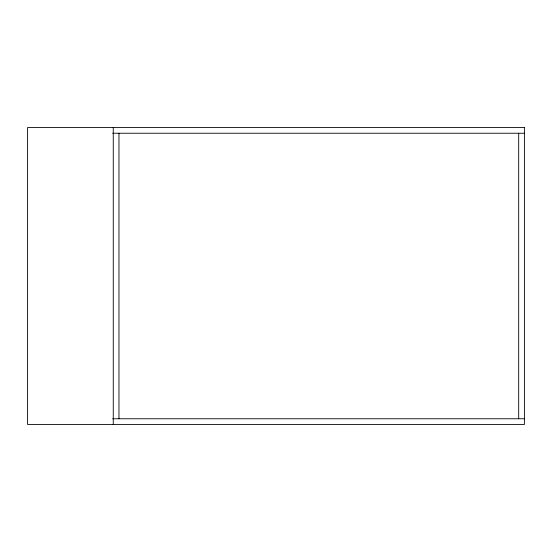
<?xml version="1.0" encoding="UTF-8"?>
<svg xmlns="http://www.w3.org/2000/svg" width="552" height="552" viewBox="0 0 552 552"><rect width="100%" height="100%" fill="white"/><g stroke="black" fill="none" stroke-linecap="round" stroke-linejoin="round"><path stroke-width="0.83" d="M112.629 133.239L524.4 133.239M112.629 418.761L524.4 418.761M518.687 133.239L518.687 418.761M118.963 133.239L118.963 418.761M113.257 127.533L113.257 424.467M524.4 127.533L27.6 127.533L27.6 424.467L524.4 424.467L524.4 127.533"/></g></svg>
